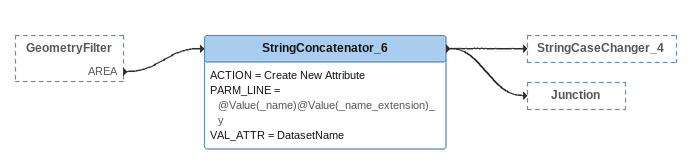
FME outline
GeometryFilter [outside]
    AREA -> StringConcatenator_6
StringConcatenator_6
    ACTION = Create New Attribute
    PARM_LINE = @Value(_name)@Value(_name_extension)_y
    VAL_ATTR = DatasetName
    -> StringCaseChanger_4
    -> Junction
